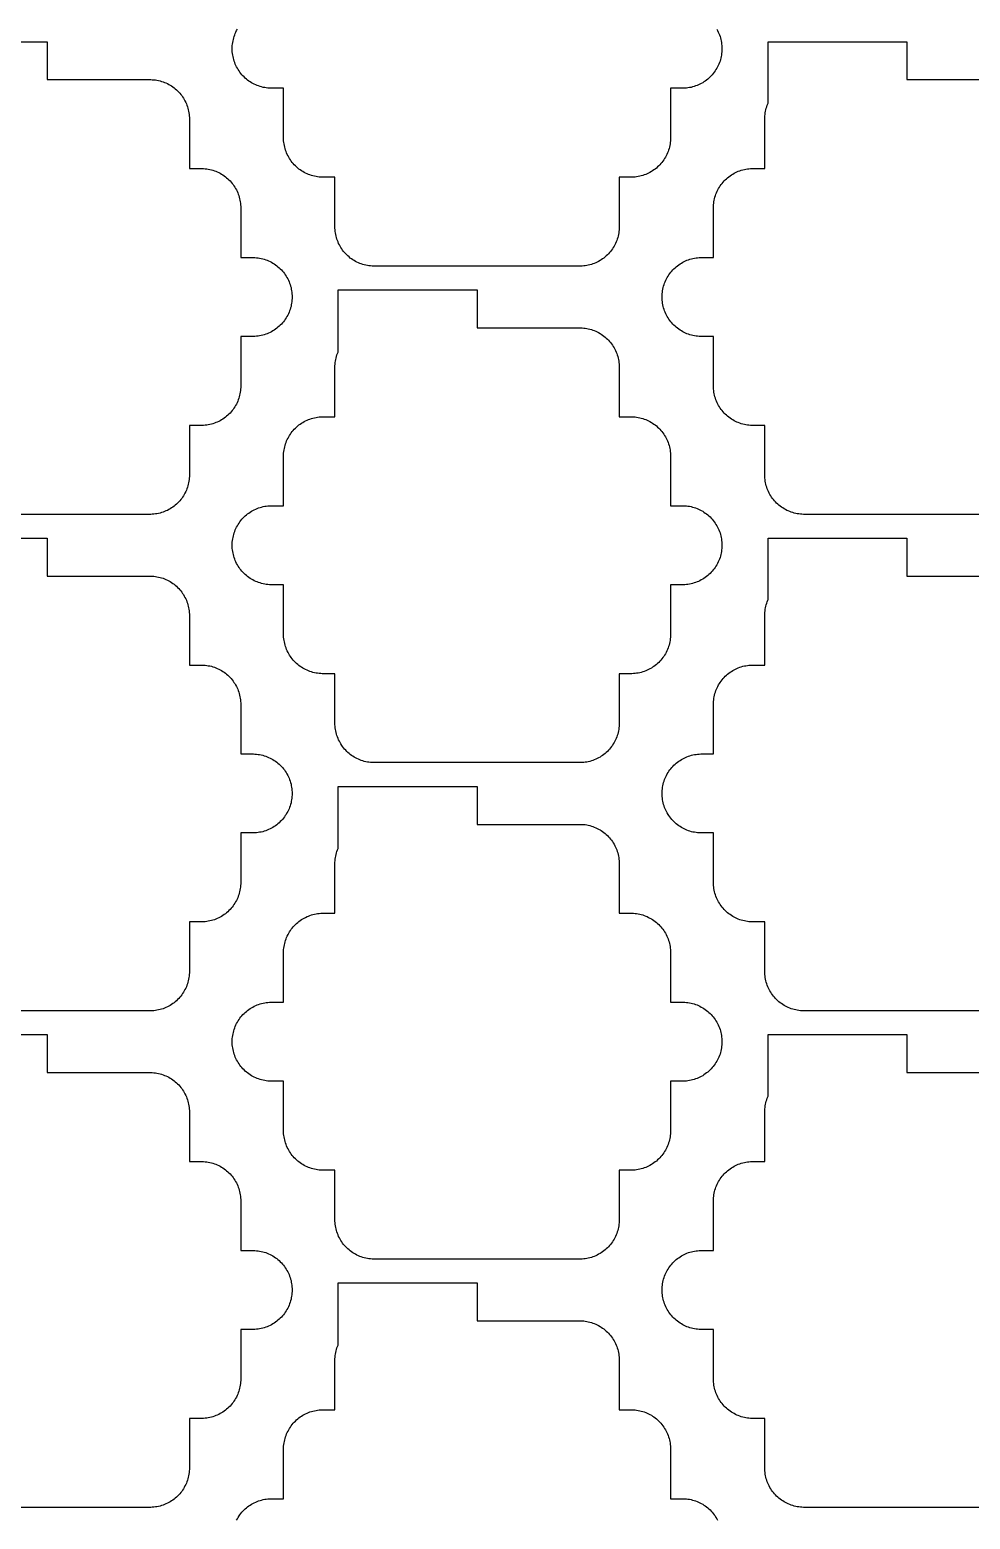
# Model space of a CAD drawing. Extents: x -49 to 54, y -38 to 38.
# Drawn here: x 2.5 to 14.41, y -1.33 to 17.52 of the extents above; entities that cross this region are included whole.
import ezdxf

# ---------------------------------------------------------------- set-up
doc = ezdxf.new("R2010")
doc.units = 0
doc.layers.add('CONDUCTIVE_LAYER_BACK_LAYER', color=2, linetype='CONTINUOUS')

msp = doc.modelspace()

# ---------------------------------------------------------------- linework, layer by layer
at = {"layer": 'CONDUCTIVE_LAYER_BACK_LAYER'}
for points in [[(0.964, 17.37), (2.721, 17.37), (2.721, 16.89), (4.031, 16.89), (4.051, 16.889), (4.071, 16.888), (4.09, 16.885), (4.11, 16.882), (4.129, 16.878), (4.149, 16.873), (4.168, 16.868), (4.187, 16.862), (4.205, 16.855), (4.224, 16.847), (4.242, 16.839), (4.259, 16.83), (4.277, 16.82), (4.294, 16.809), (4.31, 16.798), (4.326, 16.786), (4.341, 16.774), (4.356, 16.761), (4.371, 16.747), (4.385, 16.733), (4.398, 16.718), (4.411, 16.703), (4.423, 16.687), (4.435, 16.671), (4.445, 16.654), (4.456, 16.637), (4.465, 16.62), (4.474, 16.602), (4.482, 16.584), (4.489, 16.565), (4.496, 16.546), (4.502, 16.527), (4.507, 16.508), (4.511, 16.489), (4.515, 16.469), (4.517, 16.45), (4.519, 16.43), (4.521, 16.41), (4.521, 16.39), (4.521, 15.764), (4.681, 15.764), (4.701, 15.763), (4.721, 15.762), (4.74, 15.759), (4.76, 15.756), (4.779, 15.752), (4.799, 15.748), (4.818, 15.742), (4.837, 15.736), (4.855, 15.729), (4.874, 15.721), (4.892, 15.713), (4.909, 15.704), (4.927, 15.694), (4.944, 15.683), (4.96, 15.672), (4.976, 15.66), (4.991, 15.648), (5.006, 15.635), (5.021, 15.621), (5.035, 15.607), (5.048, 15.592), (5.061, 15.577), (5.073, 15.561), (5.085, 15.545), (5.095, 15.528), (5.106, 15.511), (5.115, 15.494), (5.124, 15.476), (5.132, 15.458), (5.139, 15.439), (5.146, 15.421), (5.152, 15.402), (5.157, 15.382), (5.161, 15.363), (5.165, 15.343), (5.167, 15.324), (5.169, 15.304), (5.171, 15.284), (5.171, 15.264), (5.171, 14.638), (5.331, 14.638), (5.351, 14.637), (5.371, 14.636), (5.39, 14.634), (5.41, 14.63), (5.429, 14.626), (5.449, 14.622), (5.468, 14.616), (5.487, 14.61), (5.505, 14.603), (5.524, 14.595), (5.542, 14.587), (5.559, 14.578), (5.577, 14.568), (5.594, 14.558), (5.61, 14.546), (5.626, 14.535), (5.641, 14.522), (5.656, 14.509), (5.671, 14.495), (5.685, 14.481), (5.698, 14.466), (5.711, 14.451), (5.723, 14.435), (5.735, 14.419), (5.745, 14.403), (5.756, 14.385), (5.765, 14.368), (5.774, 14.35), (5.782, 14.332), (5.789, 14.314), (5.796, 14.295), (5.802, 14.276), (5.807, 14.257), (5.811, 14.237), (5.815, 14.218), (5.817, 14.198), (5.819, 14.178), (5.821, 14.158), (5.821, 14.138), (5.821, 14.118), (5.819, 14.099), (5.817, 14.079), (5.815, 14.059), (5.811, 14.04), (5.807, 14.02), (5.802, 14.001), (5.796, 13.982), (5.789, 13.963), (5.782, 13.945), (5.774, 13.927), (5.765, 13.909), (5.756, 13.891), (5.745, 13.874), (5.735, 13.857), (5.723, 13.841), (5.711, 13.826), (5.698, 13.81), (5.685, 13.796), (5.671, 13.781), (5.656, 13.768), (5.641, 13.755), (5.626, 13.742), (5.61, 13.73), (5.594, 13.719), (5.577, 13.709), (5.559, 13.699), (5.542, 13.69), (5.524, 13.681), (5.505, 13.674), (5.487, 13.667), (5.468, 13.66), (5.449, 13.655), (5.429, 13.65), (5.41, 13.646), (5.39, 13.643), (5.371, 13.641), (5.351, 13.639), (5.331, 13.638), (5.171, 13.638), (5.171, 13.013), (5.171, 12.993), (5.169, 12.973), (5.167, 12.953), (5.165, 12.933), (5.161, 12.914), (5.157, 12.894), (5.152, 12.875), (5.146, 12.856), (5.139, 12.837), (5.132, 12.819), (5.124, 12.801), (5.115, 12.783), (5.106, 12.765), (5.095, 12.748), (5.085, 12.732), (5.073, 12.715), (5.061, 12.7), (5.048, 12.684), (5.035, 12.67), (5.021, 12.655), (5.006, 12.642), (4.991, 12.629), (4.976, 12.616), (4.96, 12.605), (4.944, 12.593), (4.927, 12.583), (4.909, 12.573), (4.892, 12.564), (4.874, 12.555), (4.855, 12.548), (4.837, 12.541), (4.818, 12.535), (4.799, 12.529), (4.779, 12.524), (4.76, 12.521), (4.74, 12.517), (4.721, 12.515), (4.701, 12.513), (4.681, 12.513), (4.521, 12.513), (4.521, 11.887), (4.521, 11.867), (4.519, 11.847), (4.517, 11.827), (4.515, 11.807), (4.511, 11.788), (4.507, 11.769), (4.502, 11.749), (4.496, 11.73), (4.489, 11.712), (4.482, 11.693), (4.474, 11.675), (4.465, 11.657), (4.456, 11.64), (4.445, 11.622), (4.435, 11.606), (4.423, 11.59), (4.411, 11.574), (4.398, 11.559), (4.385, 11.544), (4.371, 11.53), (4.356, 11.516), (4.341, 11.503), (4.326, 11.491), (4.31, 11.479), (4.294, 11.468), (4.277, 11.457), (4.259, 11.447), (4.242, 11.438), (4.224, 11.43), (4.205, 11.422), (4.187, 11.415), (4.168, 11.409), (4.149, 11.403), (4.129, 11.399), (4.11, 11.395), (4.09, 11.392), (4.071, 11.389), (4.051, 11.388), (4.031, 11.387), (1.411, 11.387)], [(11.197, 17.527), (11.207, 17.51), (11.216, 17.492), (11.224, 17.474), (11.231, 17.455), (11.238, 17.437), (11.244, 17.418), (11.249, 17.398), (11.253, 17.379), (11.256, 17.359), (11.259, 17.34), (11.261, 17.32), (11.262, 17.3), (11.263, 17.28), (11.262, 17.26), (11.261, 17.24), (11.259, 17.221), (11.256, 17.201), (11.253, 17.181), (11.249, 17.162), (11.244, 17.143), (11.238, 17.124), (11.231, 17.105), (11.224, 17.087), (11.216, 17.068), (11.207, 17.051), (11.197, 17.033), (11.187, 17.016), (11.176, 16.999), (11.165, 16.983), (11.153, 16.967), (11.14, 16.952), (11.127, 16.937), (11.113, 16.923), (11.098, 16.91), (11.083, 16.896), (11.068, 16.884), (11.052, 16.872), (11.035, 16.861), (11.019, 16.851), (11.001, 16.841), (10.984, 16.832), (10.966, 16.823), (10.947, 16.815), (10.929, 16.809), (10.91, 16.802), (10.891, 16.797), (10.871, 16.792), (10.852, 16.788), (10.832, 16.785), (10.812, 16.783), (10.793, 16.781), (10.773, 16.78), (10.613, 16.78), (10.613, 16.154), (10.612, 16.135), (10.611, 16.115), (10.609, 16.095), (10.606, 16.075), (10.603, 16.056), (10.599, 16.036), (10.594, 16.017), (10.588, 15.998), (10.581, 15.979), (10.574, 15.961), (10.566, 15.943), (10.557, 15.925), (10.547, 15.907), (10.537, 15.89), (10.526, 15.874), (10.515, 15.857), (10.503, 15.842), (10.49, 15.826), (10.477, 15.812), (10.463, 15.797), (10.448, 15.784), (10.433, 15.771), (10.418, 15.758), (10.402, 15.746), (10.385, 15.735), (10.369, 15.725), (10.351, 15.715), (10.334, 15.706), (10.316, 15.697), (10.297, 15.69), (10.279, 15.683), (10.26, 15.676), (10.241, 15.671), (10.221, 15.666), (10.202, 15.662), (10.182, 15.659), (10.162, 15.657), (10.143, 15.655), (10.123, 15.654), (9.963, 15.654), (9.963, 15.029), (9.962, 15.009), (9.961, 14.989), (9.959, 14.969), (9.956, 14.949), (9.953, 14.93), (9.949, 14.91), (9.944, 14.891), (9.938, 14.872), (9.931, 14.853), (9.924, 14.835), (9.916, 14.817), (9.907, 14.799), (9.897, 14.781), (9.887, 14.764), (9.876, 14.748), (9.865, 14.731), (9.853, 14.716), (9.84, 14.7), (9.827, 14.686), (9.813, 14.672), (9.798, 14.658), (9.783, 14.645), (9.768, 14.632), (9.752, 14.621), (9.735, 14.609), (9.719, 14.599), (9.701, 14.589), (9.684, 14.58), (9.666, 14.572), (9.647, 14.564), (9.629, 14.557), (9.61, 14.551), (9.591, 14.545), (9.571, 14.54), (9.552, 14.537), (9.532, 14.533), (9.512, 14.531), (9.493, 14.529), (9.473, 14.529), (6.853, 14.529), (6.833, 14.529), (6.813, 14.531), (6.793, 14.533), (6.774, 14.537), (6.754, 14.54), (6.735, 14.545), (6.716, 14.551), (6.697, 14.557), (6.678, 14.564), (6.66, 14.572), (6.642, 14.58), (6.624, 14.589), (6.607, 14.599), (6.59, 14.609), (6.574, 14.621), (6.558, 14.632), (6.542, 14.645), (6.527, 14.658), (6.513, 14.672), (6.499, 14.686), (6.486, 14.7), (6.473, 14.716), (6.461, 14.731), (6.449, 14.748), (6.438, 14.764), (6.428, 14.781), (6.419, 14.799), (6.41, 14.817), (6.402, 14.835), (6.394, 14.853), (6.388, 14.872), (6.382, 14.891), (6.377, 14.91), (6.373, 14.93), (6.369, 14.949), (6.366, 14.969), (6.364, 14.989), (6.363, 15.009), (6.363, 15.029), (6.363, 15.654), (6.203, 15.654), (6.183, 15.655), (6.163, 15.657), (6.143, 15.659), (6.124, 15.662), (6.104, 15.666), (6.085, 15.671), (6.066, 15.676), (6.047, 15.683), (6.028, 15.69), (6.01, 15.697), (5.992, 15.706), (5.974, 15.715), (5.957, 15.725), (5.94, 15.735), (5.924, 15.746), (5.908, 15.758), (5.892, 15.771), (5.877, 15.784), (5.863, 15.797), (5.849, 15.812), (5.836, 15.826), (5.823, 15.842), (5.811, 15.857), (5.799, 15.874), (5.788, 15.89), (5.778, 15.907), (5.769, 15.925), (5.76, 15.943), (5.752, 15.961), (5.744, 15.979), (5.738, 15.998), (5.732, 16.017), (5.727, 16.036), (5.723, 16.056), (5.719, 16.075), (5.716, 16.095), (5.714, 16.115), (5.713, 16.135), (5.713, 16.154), (5.713, 16.78), (5.553, 16.78), (5.533, 16.781), (5.513, 16.783), (5.493, 16.785), (5.474, 16.788), (5.454, 16.792), (5.435, 16.797), (5.416, 16.802), (5.397, 16.809), (5.378, 16.815), (5.36, 16.823), (5.342, 16.832), (5.324, 16.841), (5.307, 16.851), (5.29, 16.861), (5.274, 16.872), (5.258, 16.884), (5.242, 16.896), (5.227, 16.91), (5.213, 16.923), (5.199, 16.937), (5.186, 16.952), (5.173, 16.967), (5.161, 16.983), (5.149, 16.999), (5.138, 17.016), (5.128, 17.033), (5.119, 17.051), (5.11, 17.068), (5.102, 17.087), (5.094, 17.105), (5.088, 17.124), (5.082, 17.143), (5.077, 17.162), (5.073, 17.181), (5.069, 17.201), (5.066, 17.221), (5.064, 17.24), (5.063, 17.26), (5.063, 17.28), (5.063, 17.3), (5.064, 17.32), (5.066, 17.34), (5.069, 17.359), (5.073, 17.379), (5.077, 17.398), (5.082, 17.418), (5.088, 17.437), (5.094, 17.455), (5.102, 17.474), (5.11, 17.492), (5.119, 17.51), (5.128, 17.527)], [(14.915, 11.387), (12.295, 11.387), (12.275, 11.388), (12.255, 11.389), (12.235, 11.392), (12.216, 11.395), (12.196, 11.399), (12.177, 11.403), (12.158, 11.409), (12.139, 11.415), (12.12, 11.422), (12.102, 11.43), (12.084, 11.438), (12.066, 11.447), (12.049, 11.457), (12.032, 11.468), (12.016, 11.479), (12, 11.491), (11.984, 11.503), (11.969, 11.516), (11.955, 11.53), (11.941, 11.544), (11.927, 11.559), (11.915, 11.574), (11.902, 11.59), (11.891, 11.606), (11.88, 11.622), (11.87, 11.64), (11.861, 11.657), (11.852, 11.675), (11.844, 11.693), (11.836, 11.712), (11.83, 11.73), (11.824, 11.749), (11.819, 11.769), (11.814, 11.788), (11.811, 11.807), (11.808, 11.827), (11.806, 11.847), (11.805, 11.867), (11.805, 11.887), (11.805, 12.513), (11.645, 12.513), (11.625, 12.513), (11.605, 12.515), (11.585, 12.517), (11.566, 12.521), (11.546, 12.524), (11.527, 12.529), (11.508, 12.535), (11.489, 12.541), (11.47, 12.548), (11.452, 12.555), (11.434, 12.564), (11.416, 12.573), (11.399, 12.583), (11.382, 12.593), (11.366, 12.605), (11.35, 12.616), (11.334, 12.629), (11.319, 12.642), (11.305, 12.655), (11.291, 12.67), (11.277, 12.684), (11.265, 12.7), (11.252, 12.715), (11.241, 12.732), (11.23, 12.748), (11.22, 12.765), (11.211, 12.783), (11.202, 12.801), (11.194, 12.819), (11.186, 12.837), (11.18, 12.856), (11.174, 12.875), (11.169, 12.894), (11.164, 12.914), (11.161, 12.933), (11.158, 12.953), (11.156, 12.973), (11.155, 12.993), (11.155, 13.013), (11.155, 13.638), (10.995, 13.638), (10.975, 13.639), (10.955, 13.641), (10.935, 13.643), (10.916, 13.646), (10.896, 13.65), (10.877, 13.655), (10.858, 13.66), (10.839, 13.667), (10.82, 13.674), (10.802, 13.681), (10.784, 13.69), (10.766, 13.699), (10.749, 13.709), (10.732, 13.719), (10.716, 13.73), (10.7, 13.742), (10.684, 13.755), (10.669, 13.768), (10.655, 13.781), (10.641, 13.796), (10.627, 13.81), (10.615, 13.826), (10.602, 13.841), (10.591, 13.857), (10.58, 13.874), (10.57, 13.891), (10.561, 13.909), (10.552, 13.927), (10.544, 13.945), (10.536, 13.963), (10.53, 13.982), (10.524, 14.001), (10.519, 14.02), (10.514, 14.04), (10.511, 14.059), (10.508, 14.079), (10.506, 14.099), (10.505, 14.118), (10.505, 14.138), (10.505, 14.158), (10.506, 14.178), (10.508, 14.198), (10.511, 14.218), (10.514, 14.237), (10.519, 14.257), (10.524, 14.276), (10.53, 14.295), (10.536, 14.314), (10.544, 14.332), (10.552, 14.35), (10.561, 14.368), (10.57, 14.385), (10.58, 14.403), (10.591, 14.419), (10.602, 14.435), (10.615, 14.451), (10.627, 14.466), (10.641, 14.481), (10.655, 14.495), (10.669, 14.509), (10.684, 14.522), (10.7, 14.535), (10.716, 14.546), (10.732, 14.558), (10.749, 14.568), (10.766, 14.578), (10.784, 14.587), (10.802, 14.595), (10.82, 14.603), (10.839, 14.61), (10.858, 14.616), (10.877, 14.622), (10.896, 14.626), (10.916, 14.63), (10.935, 14.634), (10.955, 14.636), (10.975, 14.637), (10.995, 14.638), (11.155, 14.638), (11.155, 15.264), (11.155, 15.284), (11.156, 15.304), (11.158, 15.324), (11.161, 15.343), (11.164, 15.363), (11.169, 15.382), (11.174, 15.402), (11.18, 15.421), (11.186, 15.439), (11.194, 15.458), (11.202, 15.476), (11.211, 15.494), (11.22, 15.511), (11.23, 15.528), (11.241, 15.545), (11.252, 15.561), (11.265, 15.577), (11.277, 15.592), (11.291, 15.607), (11.305, 15.621), (11.319, 15.635), (11.334, 15.648), (11.35, 15.66), (11.366, 15.672), (11.382, 15.683), (11.399, 15.694), (11.416, 15.704), (11.434, 15.713), (11.452, 15.721), (11.47, 15.729), (11.489, 15.736), (11.508, 15.742), (11.527, 15.748), (11.546, 15.752), (11.566, 15.756), (11.585, 15.759), (11.605, 15.762), (11.625, 15.763), (11.645, 15.764), (11.805, 15.764), (11.805, 16.39), (11.805, 16.41), (11.806, 16.43), (11.808, 16.45), (11.811, 16.469), (11.814, 16.489), (11.819, 16.508), (11.824, 16.527), (11.83, 16.546), (11.836, 16.565), (11.844, 16.584), (11.848, 16.593), (11.848, 17.37), (13.605, 17.37), (13.605, 16.89), (14.915, 16.89)], [(0.964, 11.087), (2.721, 11.087), (2.721, 10.606), (4.031, 10.606), (4.051, 10.605), (4.071, 10.604), (4.09, 10.601), (4.11, 10.598), (4.129, 10.594), (4.149, 10.59), (4.168, 10.584), (4.187, 10.578), (4.205, 10.571), (4.224, 10.563), (4.242, 10.555), (4.259, 10.546), (4.277, 10.536), (4.294, 10.525), (4.31, 10.514), (4.326, 10.502), (4.341, 10.49), (4.356, 10.477), (4.371, 10.463), (4.385, 10.449), (4.398, 10.434), (4.411, 10.419), (4.423, 10.403), (4.435, 10.387), (4.445, 10.371), (4.456, 10.353), (4.465, 10.336), (4.474, 10.318), (4.482, 10.3), (4.489, 10.281), (4.496, 10.263), (4.502, 10.244), (4.507, 10.224), (4.511, 10.205), (4.515, 10.186), (4.517, 10.166), (4.519, 10.146), (4.521, 10.126), (4.521, 10.106), (4.521, 9.48), (4.681, 9.48), (4.701, 9.48), (4.721, 9.478), (4.74, 9.476), (4.76, 9.472), (4.779, 9.469), (4.799, 9.464), (4.818, 9.458), (4.837, 9.452), (4.855, 9.445), (4.874, 9.438), (4.892, 9.429), (4.909, 9.42), (4.927, 9.41), (4.944, 9.4), (4.96, 9.388), (4.976, 9.377), (4.991, 9.364), (5.006, 9.351), (5.021, 9.338), (5.035, 9.323), (5.048, 9.309), (5.061, 9.293), (5.073, 9.278), (5.085, 9.261), (5.095, 9.245), (5.106, 9.228), (5.115, 9.21), (5.124, 9.192), (5.132, 9.174), (5.139, 9.156), (5.146, 9.137), (5.152, 9.118), (5.157, 9.099), (5.161, 9.079), (5.165, 9.06), (5.167, 9.04), (5.169, 9.02), (5.171, 9), (5.171, 8.98), (5.171, 8.355), (5.331, 8.355), (5.351, 8.354), (5.371, 8.352), (5.39, 8.35), (5.41, 8.347), (5.429, 8.343), (5.449, 8.338), (5.468, 8.333), (5.487, 8.326), (5.505, 8.319), (5.524, 8.312), (5.542, 8.303), (5.559, 8.294), (5.577, 8.284), (5.594, 8.274), (5.61, 8.263), (5.626, 8.251), (5.641, 8.238), (5.656, 8.225), (5.671, 8.212), (5.685, 8.197), (5.698, 8.183), (5.711, 8.168), (5.723, 8.152), (5.735, 8.136), (5.745, 8.119), (5.756, 8.102), (5.765, 8.084), (5.774, 8.066), (5.782, 8.048), (5.789, 8.03), (5.796, 8.011), (5.802, 7.992), (5.807, 7.973), (5.811, 7.953), (5.815, 7.934), (5.817, 7.914), (5.819, 7.894), (5.821, 7.875), (5.821, 7.855), (5.821, 7.835), (5.819, 7.815), (5.817, 7.795), (5.815, 7.775), (5.811, 7.756), (5.807, 7.736), (5.802, 7.717), (5.796, 7.698), (5.789, 7.679), (5.782, 7.661), (5.774, 7.643), (5.765, 7.625), (5.756, 7.608), (5.745, 7.59), (5.735, 7.574), (5.723, 7.558), (5.711, 7.542), (5.698, 7.527), (5.685, 7.512), (5.671, 7.498), (5.656, 7.484), (5.641, 7.471), (5.626, 7.458), (5.61, 7.447), (5.594, 7.435), (5.577, 7.425), (5.559, 7.415), (5.542, 7.406), (5.524, 7.398), (5.505, 7.39), (5.487, 7.383), (5.468, 7.377), (5.449, 7.371), (5.429, 7.367), (5.41, 7.363), (5.39, 7.359), (5.371, 7.357), (5.351, 7.356), (5.331, 7.355), (5.171, 7.355), (5.171, 6.729), (5.171, 6.709), (5.169, 6.689), (5.167, 6.669), (5.165, 6.65), (5.161, 6.63), (5.157, 6.611), (5.152, 6.591), (5.146, 6.572), (5.139, 6.554), (5.132, 6.535), (5.124, 6.517), (5.115, 6.499), (5.106, 6.482), (5.095, 6.465), (5.085, 6.448), (5.073, 6.432), (5.061, 6.416), (5.048, 6.401), (5.035, 6.386), (5.021, 6.372), (5.006, 6.358), (4.991, 6.345), (4.976, 6.333), (4.96, 6.321), (4.944, 6.31), (4.927, 6.299), (4.909, 6.289), (4.892, 6.28), (4.874, 6.272), (4.855, 6.264), (4.837, 6.257), (4.818, 6.251), (4.799, 6.245), (4.779, 6.241), (4.76, 6.237), (4.74, 6.234), (4.721, 6.231), (4.701, 6.23), (4.681, 6.229), (4.521, 6.229), (4.521, 5.603), (4.521, 5.583), (4.519, 5.563), (4.517, 5.543), (4.515, 5.524), (4.511, 5.504), (4.507, 5.485), (4.502, 5.466), (4.496, 5.447), (4.489, 5.428), (4.482, 5.409), (4.474, 5.391), (4.465, 5.373), (4.456, 5.356), (4.445, 5.339), (4.435, 5.322), (4.423, 5.306), (4.411, 5.29), (4.398, 5.275), (4.385, 5.26), (4.371, 5.246), (4.356, 5.232), (4.341, 5.219), (4.326, 5.207), (4.31, 5.195), (4.294, 5.184), (4.277, 5.173), (4.259, 5.163), (4.242, 5.154), (4.224, 5.146), (4.205, 5.138), (4.187, 5.131), (4.168, 5.125), (4.149, 5.12), (4.129, 5.115), (4.11, 5.111), (4.09, 5.108), (4.071, 5.105), (4.051, 5.104), (4.031, 5.103), (1.411, 5.103)], [(14.915, 5.103), (12.295, 5.103), (12.275, 5.104), (12.255, 5.105), (12.235, 5.108), (12.216, 5.111), (12.196, 5.115), (12.177, 5.12), (12.158, 5.125), (12.139, 5.131), (12.12, 5.138), (12.102, 5.146), (12.084, 5.154), (12.066, 5.163), (12.049, 5.173), (12.032, 5.184), (12.016, 5.195), (12, 5.207), (11.984, 5.219), (11.969, 5.232), (11.955, 5.246), (11.941, 5.26), (11.927, 5.275), (11.915, 5.29), (11.902, 5.306), (11.891, 5.322), (11.88, 5.339), (11.87, 5.356), (11.861, 5.373), (11.852, 5.391), (11.844, 5.409), (11.836, 5.428), (11.83, 5.447), (11.824, 5.466), (11.819, 5.485), (11.814, 5.504), (11.811, 5.524), (11.808, 5.543), (11.806, 5.563), (11.805, 5.583), (11.805, 5.603), (11.805, 6.229), (11.645, 6.229), (11.625, 6.23), (11.605, 6.231), (11.585, 6.234), (11.566, 6.237), (11.546, 6.241), (11.527, 6.245), (11.508, 6.251), (11.489, 6.257), (11.47, 6.264), (11.452, 6.272), (11.434, 6.28), (11.416, 6.289), (11.399, 6.299), (11.382, 6.31), (11.366, 6.321), (11.35, 6.333), (11.334, 6.345), (11.319, 6.358), (11.305, 6.372), (11.291, 6.386), (11.277, 6.401), (11.265, 6.416), (11.252, 6.432), (11.241, 6.448), (11.23, 6.465), (11.22, 6.482), (11.211, 6.499), (11.202, 6.517), (11.194, 6.535), (11.186, 6.554), (11.18, 6.572), (11.174, 6.591), (11.169, 6.611), (11.164, 6.63), (11.161, 6.65), (11.158, 6.669), (11.156, 6.689), (11.155, 6.709), (11.155, 6.729), (11.155, 7.355), (10.995, 7.355), (10.975, 7.356), (10.955, 7.357), (10.935, 7.359), (10.916, 7.363), (10.896, 7.367), (10.877, 7.371), (10.858, 7.377), (10.839, 7.383), (10.82, 7.39), (10.802, 7.398), (10.784, 7.406), (10.766, 7.415), (10.749, 7.425), (10.732, 7.435), (10.716, 7.447), (10.7, 7.458), (10.684, 7.471), (10.669, 7.484), (10.655, 7.498), (10.641, 7.512), (10.627, 7.527), (10.615, 7.542), (10.602, 7.558), (10.591, 7.574), (10.58, 7.59), (10.57, 7.608), (10.561, 7.625), (10.552, 7.643), (10.544, 7.661), (10.536, 7.679), (10.53, 7.698), (10.524, 7.717), (10.519, 7.736), (10.514, 7.756), (10.511, 7.775), (10.508, 7.795), (10.506, 7.815), (10.505, 7.835), (10.505, 7.855), (10.505, 7.875), (10.506, 7.894), (10.508, 7.914), (10.511, 7.934), (10.514, 7.953), (10.519, 7.973), (10.524, 7.992), (10.53, 8.011), (10.536, 8.03), (10.544, 8.048), (10.552, 8.066), (10.561, 8.084), (10.57, 8.102), (10.58, 8.119), (10.591, 8.136), (10.602, 8.152), (10.615, 8.168), (10.627, 8.183), (10.641, 8.197), (10.655, 8.212), (10.669, 8.225), (10.684, 8.238), (10.7, 8.251), (10.716, 8.263), (10.732, 8.274), (10.749, 8.284), (10.766, 8.294), (10.784, 8.303), (10.802, 8.312), (10.82, 8.319), (10.839, 8.326), (10.858, 8.333), (10.877, 8.338), (10.896, 8.343), (10.916, 8.347), (10.935, 8.35), (10.955, 8.352), (10.975, 8.354), (10.995, 8.355), (11.155, 8.355), (11.155, 8.98), (11.155, 9), (11.156, 9.02), (11.158, 9.04), (11.161, 9.06), (11.164, 9.079), (11.169, 9.099), (11.174, 9.118), (11.18, 9.137), (11.186, 9.156), (11.194, 9.174), (11.202, 9.192), (11.211, 9.21), (11.22, 9.228), (11.23, 9.245), (11.241, 9.261), (11.252, 9.278), (11.265, 9.293), (11.277, 9.309), (11.291, 9.323), (11.305, 9.338), (11.319, 9.351), (11.334, 9.364), (11.35, 9.377), (11.366, 9.388), (11.382, 9.4), (11.399, 9.41), (11.416, 9.42), (11.434, 9.429), (11.452, 9.438), (11.47, 9.445), (11.489, 9.452), (11.508, 9.458), (11.527, 9.464), (11.546, 9.469), (11.566, 9.472), (11.585, 9.476), (11.605, 9.478), (11.625, 9.48), (11.645, 9.48), (11.805, 9.48), (11.805, 10.106), (11.805, 10.126), (11.806, 10.146), (11.808, 10.166), (11.811, 10.186), (11.814, 10.205), (11.819, 10.224), (11.824, 10.244), (11.83, 10.263), (11.836, 10.281), (11.844, 10.3), (11.848, 10.309), (11.848, 11.087), (13.605, 11.087), (13.605, 10.606), (14.915, 10.606)], [(0.964, 4.803), (2.721, 4.803), (2.721, 4.322), (4.031, 4.322), (4.051, 4.322), (4.071, 4.32), (4.09, 4.318), (4.11, 4.315), (4.129, 4.311), (4.149, 4.306), (4.168, 4.301), (4.187, 4.294), (4.205, 4.287), (4.224, 4.28), (4.242, 4.271), (4.259, 4.262), (4.277, 4.252), (4.294, 4.242), (4.31, 4.231), (4.326, 4.219), (4.341, 4.206), (4.356, 4.193), (4.371, 4.18), (4.385, 4.165), (4.398, 4.151), (4.411, 4.135), (4.423, 4.12), (4.435, 4.103), (4.445, 4.087), (4.456, 4.07), (4.465, 4.052), (4.474, 4.034), (4.482, 4.016), (4.489, 3.998), (4.496, 3.979), (4.502, 3.96), (4.507, 3.941), (4.511, 3.921), (4.515, 3.902), (4.517, 3.882), (4.519, 3.862), (4.521, 3.842), (4.521, 3.823), (4.521, 3.197), (4.681, 3.197), (4.701, 3.196), (4.721, 3.194), (4.74, 3.192), (4.76, 3.189), (4.779, 3.185), (4.799, 3.18), (4.818, 3.175), (4.837, 3.168), (4.855, 3.162), (4.874, 3.154), (4.892, 3.145), (4.909, 3.136), (4.927, 3.126), (4.944, 3.116), (4.96, 3.105), (4.976, 3.093), (4.991, 3.08), (5.006, 3.067), (5.021, 3.054), (5.035, 3.04), (5.048, 3.025), (5.061, 3.01), (5.073, 2.994), (5.085, 2.978), (5.095, 2.961), (5.106, 2.944), (5.115, 2.926), (5.124, 2.909), (5.132, 2.89), (5.139, 2.872), (5.146, 2.853), (5.152, 2.834), (5.157, 2.815), (5.161, 2.796), (5.165, 2.776), (5.167, 2.756), (5.169, 2.736), (5.171, 2.717), (5.171, 2.697), (5.171, 2.071), (5.331, 2.071), (5.351, 2.07), (5.371, 2.068), (5.39, 2.066), (5.41, 2.063), (5.429, 2.059), (5.449, 2.054), (5.468, 2.049), (5.487, 2.043), (5.505, 2.036), (5.524, 2.028), (5.542, 2.02), (5.559, 2.01), (5.577, 2.001), (5.594, 1.99), (5.61, 1.979), (5.626, 1.967), (5.641, 1.955), (5.656, 1.942), (5.671, 1.928), (5.685, 1.914), (5.698, 1.899), (5.711, 1.884), (5.723, 1.868), (5.735, 1.852), (5.745, 1.835), (5.756, 1.818), (5.765, 1.801), (5.774, 1.783), (5.782, 1.765), (5.789, 1.746), (5.796, 1.727), (5.802, 1.708), (5.807, 1.689), (5.811, 1.67), (5.815, 1.65), (5.817, 1.63), (5.819, 1.611), (5.821, 1.591), (5.821, 1.571), (5.821, 1.551), (5.819, 1.531), (5.817, 1.511), (5.815, 1.492), (5.811, 1.472), (5.807, 1.453), (5.802, 1.434), (5.796, 1.415), (5.789, 1.396), (5.782, 1.377), (5.774, 1.359), (5.765, 1.341), (5.756, 1.324), (5.745, 1.307), (5.735, 1.29), (5.723, 1.274), (5.711, 1.258), (5.698, 1.243), (5.685, 1.228), (5.671, 1.214), (5.656, 1.2), (5.641, 1.187), (5.626, 1.175), (5.61, 1.163), (5.594, 1.152), (5.577, 1.141), (5.559, 1.131), (5.542, 1.122), (5.524, 1.114), (5.505, 1.106), (5.487, 1.099), (5.468, 1.093), (5.449, 1.088), (5.429, 1.083), (5.41, 1.079), (5.39, 1.076), (5.371, 1.073), (5.351, 1.072), (5.331, 1.071), (5.171, 1.071), (5.171, 0.445), (5.171, 0.425), (5.169, 0.405), (5.167, 0.386), (5.165, 0.366), (5.161, 0.346), (5.157, 0.327), (5.152, 0.308), (5.146, 0.289), (5.139, 0.27), (5.132, 0.251), (5.124, 0.233), (5.115, 0.215), (5.106, 0.198), (5.095, 0.181), (5.085, 0.164), (5.073, 0.148), (5.061, 0.132), (5.048, 0.117), (5.035, 0.102), (5.021, 0.088), (5.006, 0.074), (4.991, 0.061), (4.976, 0.049), (4.96, 0.037), (4.944, 0.026), (4.927, 0.015), (4.909, 0.006), (4.892, -0.004), (4.874, -0.012), (4.855, -0.02), (4.837, -0.027), (4.818, -0.033), (4.799, -0.038), (4.779, -0.043), (4.76, -0.047), (4.74, -0.05), (4.721, -0.052), (4.701, -0.054), (4.681, -0.055), (4.521, -0.055), (4.521, -0.681), (4.521, -0.701), (4.519, -0.72), (4.517, -0.74), (4.515, -0.76), (4.511, -0.78), (4.507, -0.799), (4.502, -0.818), (4.496, -0.837), (4.489, -0.856), (4.482, -0.874), (4.474, -0.893), (4.465, -0.91), (4.456, -0.928), (4.445, -0.945), (4.435, -0.962), (4.423, -0.978), (4.411, -0.994), (4.398, -1.009), (4.385, -1.024), (4.371, -1.038), (4.356, -1.051), (4.341, -1.064), (4.326, -1.077), (4.31, -1.089), (4.294, -1.1), (4.277, -1.11), (4.259, -1.12), (4.242, -1.129), (4.224, -1.138), (4.205, -1.145), (4.187, -1.152), (4.168, -1.159), (4.149, -1.164), (4.129, -1.169), (4.11, -1.173), (4.09, -1.176), (4.071, -1.178), (4.051, -1.18), (4.031, -1.181), (1.411, -1.181)], [(14.915, -1.181), (12.295, -1.181), (12.275, -1.18), (12.255, -1.178), (12.235, -1.176), (12.216, -1.173), (12.196, -1.169), (12.177, -1.164), (12.158, -1.159), (12.139, -1.152), (12.12, -1.145), (12.102, -1.138), (12.084, -1.129), (12.066, -1.12), (12.049, -1.11), (12.032, -1.1), (12.016, -1.089), (12, -1.077), (11.984, -1.064), (11.969, -1.051), (11.955, -1.038), (11.941, -1.024), (11.927, -1.009), (11.915, -0.994), (11.902, -0.978), (11.891, -0.962), (11.88, -0.945), (11.87, -0.928), (11.861, -0.91), (11.852, -0.893), (11.844, -0.874), (11.836, -0.856), (11.83, -0.837), (11.824, -0.818), (11.819, -0.799), (11.814, -0.78), (11.811, -0.76), (11.808, -0.74), (11.806, -0.72), (11.805, -0.701), (11.805, -0.681), (11.805, -0.055), (11.645, -0.055), (11.625, -0.054), (11.605, -0.052), (11.585, -0.05), (11.566, -0.047), (11.546, -0.043), (11.527, -0.038), (11.508, -0.033), (11.489, -0.027), (11.47, -0.02), (11.452, -0.012), (11.434, -0.004), (11.416, 0.006), (11.399, 0.015), (11.382, 0.026), (11.366, 0.037), (11.35, 0.049), (11.334, 0.061), (11.319, 0.074), (11.305, 0.088), (11.291, 0.102), (11.277, 0.117), (11.265, 0.132), (11.252, 0.148), (11.241, 0.164), (11.23, 0.181), (11.22, 0.198), (11.211, 0.215), (11.202, 0.233), (11.194, 0.251), (11.186, 0.27), (11.18, 0.289), (11.174, 0.308), (11.169, 0.327), (11.164, 0.346), (11.161, 0.366), (11.158, 0.386), (11.156, 0.405), (11.155, 0.425), (11.155, 0.445), (11.155, 1.071), (10.995, 1.071), (10.975, 1.072), (10.955, 1.073), (10.935, 1.076), (10.916, 1.079), (10.896, 1.083), (10.877, 1.088), (10.858, 1.093), (10.839, 1.099), (10.82, 1.106), (10.802, 1.114), (10.784, 1.122), (10.766, 1.131), (10.749, 1.141), (10.732, 1.152), (10.716, 1.163), (10.7, 1.175), (10.684, 1.187), (10.669, 1.2), (10.655, 1.214), (10.641, 1.228), (10.627, 1.243), (10.615, 1.258), (10.602, 1.274), (10.591, 1.29), (10.58, 1.307), (10.57, 1.324), (10.561, 1.341), (10.552, 1.359), (10.544, 1.377), (10.536, 1.396), (10.53, 1.415), (10.524, 1.434), (10.519, 1.453), (10.514, 1.472), (10.511, 1.492), (10.508, 1.511), (10.506, 1.531), (10.505, 1.551), (10.505, 1.571), (10.505, 1.591), (10.506, 1.611), (10.508, 1.63), (10.511, 1.65), (10.514, 1.67), (10.519, 1.689), (10.524, 1.708), (10.53, 1.727), (10.536, 1.746), (10.544, 1.765), (10.552, 1.783), (10.561, 1.801), (10.57, 1.818), (10.58, 1.835), (10.591, 1.852), (10.602, 1.868), (10.615, 1.884), (10.627, 1.899), (10.641, 1.914), (10.655, 1.928), (10.669, 1.942), (10.684, 1.955), (10.7, 1.967), (10.716, 1.979), (10.732, 1.99), (10.749, 2.001), (10.766, 2.01), (10.784, 2.02), (10.802, 2.028), (10.82, 2.036), (10.839, 2.043), (10.858, 2.049), (10.877, 2.054), (10.896, 2.059), (10.916, 2.063), (10.935, 2.066), (10.955, 2.068), (10.975, 2.07), (10.995, 2.071), (11.155, 2.071), (11.155, 2.697), (11.155, 2.717), (11.156, 2.736), (11.158, 2.756), (11.161, 2.776), (11.164, 2.796), (11.169, 2.815), (11.174, 2.834), (11.18, 2.853), (11.186, 2.872), (11.194, 2.89), (11.202, 2.909), (11.211, 2.926), (11.22, 2.944), (11.23, 2.961), (11.241, 2.978), (11.252, 2.994), (11.265, 3.01), (11.277, 3.025), (11.291, 3.04), (11.305, 3.054), (11.319, 3.067), (11.334, 3.08), (11.35, 3.093), (11.366, 3.105), (11.382, 3.116), (11.399, 3.126), (11.416, 3.136), (11.434, 3.145), (11.452, 3.154), (11.47, 3.162), (11.489, 3.168), (11.508, 3.175), (11.527, 3.18), (11.546, 3.185), (11.566, 3.189), (11.585, 3.192), (11.605, 3.194), (11.625, 3.196), (11.645, 3.197), (11.805, 3.197), (11.805, 3.823), (11.805, 3.842), (11.806, 3.862), (11.808, 3.882), (11.811, 3.902), (11.814, 3.921), (11.819, 3.941), (11.824, 3.96), (11.83, 3.979), (11.836, 3.998), (11.844, 4.016), (11.848, 4.025), (11.848, 4.803), (13.605, 4.803), (13.605, 4.322), (14.915, 4.322)], [(5.119, -1.341), (5.128, -1.324), (5.138, -1.307), (5.149, -1.29), (5.161, -1.274), (5.173, -1.258), (5.186, -1.243), (5.199, -1.228), (5.213, -1.214), (5.227, -1.2), (5.242, -1.187), (5.258, -1.175), (5.274, -1.163), (5.29, -1.152), (5.307, -1.141), (5.324, -1.131), (5.342, -1.122), (5.36, -1.114), (5.378, -1.106), (5.397, -1.099), (5.416, -1.093), (5.435, -1.088), (5.454, -1.083), (5.474, -1.079), (5.493, -1.076), (5.513, -1.073), (5.533, -1.072), (5.553, -1.071), (5.713, -1.071), (5.713, -0.445), (5.713, -0.425), (5.714, -0.405), (5.716, -0.386), (5.719, -0.366), (5.723, -0.346), (5.727, -0.327), (5.732, -0.308), (5.738, -0.289), (5.744, -0.27), (5.752, -0.251), (5.76, -0.233), (5.769, -0.215), (5.778, -0.198), (5.788, -0.181), (5.799, -0.164), (5.811, -0.148), (5.823, -0.132), (5.836, -0.117), (5.849, -0.102), (5.863, -0.088), (5.877, -0.074), (5.892, -0.061), (5.908, -0.049), (5.924, -0.037), (5.94, -0.026), (5.957, -0.015), (5.974, -0.006), (5.992, 0.004), (6.01, 0.012), (6.028, 0.02), (6.047, 0.027), (6.066, 0.033), (6.085, 0.038), (6.104, 0.043), (6.124, 0.047), (6.143, 0.05), (6.163, 0.052), (6.183, 0.054), (6.203, 0.055), (6.363, 0.055), (6.363, 0.681), (6.363, 0.701), (6.364, 0.72), (6.366, 0.74), (6.369, 0.76), (6.373, 0.78), (6.377, 0.799), (6.382, 0.818), (6.388, 0.837), (6.394, 0.856), (6.402, 0.874), (6.406, 0.884), (6.406, 1.661), (8.163, 1.661), (8.163, 1.181), (9.473, 1.181), (9.493, 1.18), (9.512, 1.178), (9.532, 1.176), (9.552, 1.173), (9.571, 1.169), (9.591, 1.164), (9.61, 1.159), (9.629, 1.152), (9.647, 1.145), (9.666, 1.138), (9.684, 1.129), (9.701, 1.12), (9.719, 1.11), (9.735, 1.1), (9.752, 1.089), (9.768, 1.077), (9.783, 1.064), (9.798, 1.051), (9.813, 1.038), (9.827, 1.024), (9.84, 1.009), (9.853, 0.994), (9.865, 0.978), (9.876, 0.962), (9.887, 0.945), (9.897, 0.928), (9.907, 0.91), (9.916, 0.893), (9.924, 0.874), (9.931, 0.856), (9.938, 0.837), (9.944, 0.818), (9.949, 0.799), (9.953, 0.78), (9.956, 0.76), (9.959, 0.74), (9.961, 0.72), (9.962, 0.701), (9.963, 0.681), (9.963, 0.055), (10.123, 0.055), (10.143, 0.054), (10.162, 0.052), (10.182, 0.05), (10.202, 0.047), (10.221, 0.043), (10.241, 0.038), (10.26, 0.033), (10.279, 0.027), (10.297, 0.02), (10.316, 0.012), (10.334, 0.004), (10.351, -0.006), (10.369, -0.015), (10.385, -0.026), (10.402, -0.037), (10.418, -0.049), (10.433, -0.061), (10.448, -0.074), (10.463, -0.088), (10.477, -0.102), (10.49, -0.117), (10.503, -0.132), (10.515, -0.148), (10.526, -0.164), (10.537, -0.181), (10.547, -0.198), (10.557, -0.215), (10.566, -0.233), (10.574, -0.251), (10.581, -0.27), (10.588, -0.289), (10.594, -0.308), (10.599, -0.327), (10.603, -0.346), (10.606, -0.366), (10.609, -0.386), (10.611, -0.405), (10.612, -0.425), (10.613, -0.445), (10.613, -1.071), (10.773, -1.071), (10.793, -1.072), (10.812, -1.073), (10.832, -1.076), (10.852, -1.079), (10.871, -1.083), (10.891, -1.088), (10.91, -1.093), (10.929, -1.099), (10.947, -1.106), (10.966, -1.114), (10.984, -1.122), (11.001, -1.131), (11.019, -1.141), (11.035, -1.152), (11.052, -1.163), (11.068, -1.175), (11.083, -1.187), (11.098, -1.2), (11.113, -1.214), (11.127, -1.228), (11.14, -1.243), (11.153, -1.258), (11.165, -1.274), (11.176, -1.29), (11.187, -1.307), (11.197, -1.324), (11.207, -1.341)]]:
    msp.add_lwpolyline(points, dxfattribs=at)
for points in [[(9.963, 8.745), (9.962, 8.725), (9.961, 8.705), (9.959, 8.685), (9.956, 8.666), (9.953, 8.646), (9.949, 8.627), (9.944, 8.607), (9.938, 8.588), (9.931, 8.57), (9.924, 8.551), (9.916, 8.533), (9.907, 8.515), (9.897, 8.498), (9.887, 8.481), (9.876, 8.464), (9.865, 8.448), (9.853, 8.432), (9.84, 8.417), (9.827, 8.402), (9.813, 8.388), (9.798, 8.374), (9.783, 8.361), (9.768, 8.349), (9.752, 8.337), (9.735, 8.326), (9.719, 8.315), (9.701, 8.305), (9.684, 8.296), (9.666, 8.288), (9.647, 8.28), (9.629, 8.273), (9.61, 8.267), (9.591, 8.261), (9.571, 8.257), (9.552, 8.253), (9.532, 8.25), (9.512, 8.247), (9.493, 8.246), (9.473, 8.245), (6.853, 8.245), (6.833, 8.246), (6.813, 8.247), (6.793, 8.25), (6.774, 8.253), (6.754, 8.257), (6.735, 8.261), (6.716, 8.267), (6.697, 8.273), (6.678, 8.28), (6.66, 8.288), (6.642, 8.296), (6.624, 8.305), (6.607, 8.315), (6.59, 8.326), (6.574, 8.337), (6.558, 8.349), (6.542, 8.361), (6.527, 8.374), (6.513, 8.388), (6.499, 8.402), (6.486, 8.417), (6.473, 8.432), (6.461, 8.448), (6.449, 8.464), (6.438, 8.481), (6.428, 8.498), (6.419, 8.515), (6.41, 8.533), (6.402, 8.551), (6.394, 8.57), (6.388, 8.588), (6.382, 8.607), (6.377, 8.627), (6.373, 8.646), (6.369, 8.666), (6.366, 8.685), (6.364, 8.705), (6.363, 8.725), (6.363, 8.745), (6.363, 9.371), (6.203, 9.371), (6.183, 9.372), (6.163, 9.373), (6.143, 9.376), (6.124, 9.379), (6.104, 9.383), (6.085, 9.387), (6.066, 9.393), (6.047, 9.399), (6.028, 9.406), (6.01, 9.414), (5.992, 9.422), (5.974, 9.431), (5.957, 9.441), (5.94, 9.452), (5.924, 9.463), (5.908, 9.474), (5.892, 9.487), (5.877, 9.5), (5.863, 9.514), (5.849, 9.528), (5.836, 9.543), (5.823, 9.558), (5.811, 9.574), (5.799, 9.59), (5.788, 9.606), (5.778, 9.624), (5.769, 9.641), (5.76, 9.659), (5.752, 9.677), (5.744, 9.696), (5.738, 9.714), (5.732, 9.733), (5.727, 9.752), (5.723, 9.772), (5.719, 9.791), (5.716, 9.811), (5.714, 9.831), (5.713, 9.851), (5.713, 9.871), (5.713, 10.497), (5.553, 10.497), (5.533, 10.497), (5.513, 10.499), (5.493, 10.501), (5.474, 10.504), (5.454, 10.508), (5.435, 10.513), (5.416, 10.519), (5.397, 10.525), (5.378, 10.532), (5.36, 10.539), (5.342, 10.548), (5.324, 10.557), (5.307, 10.567), (5.29, 10.577), (5.274, 10.589), (5.258, 10.6), (5.242, 10.613), (5.227, 10.626), (5.213, 10.639), (5.199, 10.654), (5.186, 10.668), (5.173, 10.684), (5.161, 10.699), (5.149, 10.716), (5.138, 10.732), (5.128, 10.749), (5.119, 10.767), (5.11, 10.785), (5.102, 10.803), (5.094, 10.821), (5.088, 10.84), (5.082, 10.859), (5.077, 10.878), (5.073, 10.898), (5.069, 10.917), (5.066, 10.937), (5.064, 10.957), (5.063, 10.977), (5.063, 10.997), (5.063, 11.016), (5.064, 11.036), (5.066, 11.056), (5.069, 11.076), (5.073, 11.095), (5.077, 11.115), (5.082, 11.134), (5.088, 11.153), (5.094, 11.172), (5.102, 11.19), (5.11, 11.208), (5.119, 11.226), (5.128, 11.244), (5.138, 11.261), (5.149, 11.277), (5.161, 11.294), (5.173, 11.309), (5.186, 11.325), (5.199, 11.339), (5.213, 11.354), (5.227, 11.367), (5.242, 11.38), (5.258, 11.393), (5.274, 11.404), (5.29, 11.416), (5.307, 11.426), (5.324, 11.436), (5.342, 11.445), (5.36, 11.454), (5.378, 11.461), (5.397, 11.468), (5.416, 11.474), (5.435, 11.48), (5.454, 11.485), (5.474, 11.489), (5.493, 11.492), (5.513, 11.494), (5.533, 11.496), (5.553, 11.496), (5.713, 11.496), (5.713, 12.122), (5.713, 12.142), (5.714, 12.162), (5.716, 12.182), (5.719, 12.202), (5.723, 12.221), (5.727, 12.241), (5.732, 12.26), (5.738, 12.279), (5.744, 12.297), (5.752, 12.316), (5.76, 12.334), (5.769, 12.352), (5.778, 12.369), (5.788, 12.387), (5.799, 12.403), (5.811, 12.419), (5.823, 12.435), (5.836, 12.45), (5.849, 12.465), (5.863, 12.479), (5.877, 12.493), (5.892, 12.506), (5.908, 12.519), (5.924, 12.53), (5.94, 12.541), (5.957, 12.552), (5.974, 12.562), (5.992, 12.571), (6.01, 12.579), (6.028, 12.587), (6.047, 12.594), (6.066, 12.6), (6.085, 12.606), (6.104, 12.61), (6.124, 12.614), (6.143, 12.618), (6.163, 12.62), (6.183, 12.621), (6.203, 12.622), (6.363, 12.622), (6.363, 13.248), (6.363, 13.268), (6.364, 13.288), (6.366, 13.308), (6.369, 13.327), (6.373, 13.347), (6.377, 13.366), (6.382, 13.386), (6.388, 13.405), (6.394, 13.423), (6.402, 13.442), (6.406, 13.451), (6.406, 14.229), (8.163, 14.229), (8.163, 13.748), (9.473, 13.748), (9.493, 13.747), (9.512, 13.746), (9.532, 13.743), (9.552, 13.74), (9.571, 13.736), (9.591, 13.732), (9.61, 13.726), (9.629, 13.72), (9.647, 13.713), (9.666, 13.705), (9.684, 13.697), (9.701, 13.688), (9.719, 13.678), (9.735, 13.667), (9.752, 13.656), (9.768, 13.644), (9.783, 13.632), (9.798, 13.619), (9.813, 13.605), (9.827, 13.591), (9.84, 13.576), (9.853, 13.561), (9.865, 13.545), (9.876, 13.529), (9.887, 13.512), (9.897, 13.495), (9.907, 13.478), (9.916, 13.46), (9.924, 13.442), (9.931, 13.423), (9.938, 13.405), (9.944, 13.386), (9.949, 13.366), (9.953, 13.347), (9.956, 13.327), (9.959, 13.308), (9.961, 13.288), (9.962, 13.268), (9.963, 13.248), (9.963, 12.622), (10.123, 12.622), (10.143, 12.621), (10.162, 12.62), (10.182, 12.618), (10.202, 12.614), (10.221, 12.61), (10.241, 12.606), (10.26, 12.6), (10.279, 12.594), (10.297, 12.587), (10.316, 12.579), (10.334, 12.571), (10.351, 12.562), (10.369, 12.552), (10.385, 12.541), (10.402, 12.53), (10.418, 12.519), (10.433, 12.506), (10.448, 12.493), (10.463, 12.479), (10.477, 12.465), (10.49, 12.45), (10.503, 12.435), (10.515, 12.419), (10.526, 12.403), (10.537, 12.387), (10.547, 12.369), (10.557, 12.352), (10.566, 12.334), (10.574, 12.316), (10.581, 12.297), (10.588, 12.279), (10.594, 12.26), (10.599, 12.241), (10.603, 12.221), (10.606, 12.202), (10.609, 12.182), (10.611, 12.162), (10.612, 12.142), (10.613, 12.122), (10.613, 11.496), (10.773, 11.496), (10.793, 11.496), (10.812, 11.494), (10.832, 11.492), (10.852, 11.489), (10.871, 11.485), (10.891, 11.48), (10.91, 11.474), (10.929, 11.468), (10.947, 11.461), (10.966, 11.454), (10.984, 11.445), (11.001, 11.436), (11.019, 11.426), (11.035, 11.416), (11.052, 11.404), (11.068, 11.393), (11.083, 11.38), (11.098, 11.367), (11.113, 11.354), (11.127, 11.339), (11.14, 11.325), (11.153, 11.309), (11.165, 11.294), (11.176, 11.277), (11.187, 11.261), (11.197, 11.244), (11.207, 11.226), (11.216, 11.208), (11.224, 11.19), (11.231, 11.172), (11.238, 11.153), (11.244, 11.134), (11.249, 11.115), (11.253, 11.095), (11.256, 11.076), (11.259, 11.056), (11.261, 11.036), (11.262, 11.016), (11.263, 10.997), (11.262, 10.977), (11.261, 10.957), (11.259, 10.937), (11.256, 10.917), (11.253, 10.898), (11.249, 10.878), (11.244, 10.859), (11.238, 10.84), (11.231, 10.821), (11.224, 10.803), (11.216, 10.785), (11.207, 10.767), (11.197, 10.749), (11.187, 10.732), (11.176, 10.716), (11.165, 10.699), (11.153, 10.684), (11.14, 10.668), (11.127, 10.654), (11.113, 10.639), (11.098, 10.626), (11.083, 10.613), (11.068, 10.6), (11.052, 10.589), (11.035, 10.577), (11.019, 10.567), (11.001, 10.557), (10.984, 10.548), (10.966, 10.539), (10.947, 10.532), (10.929, 10.525), (10.91, 10.519), (10.891, 10.513), (10.871, 10.508), (10.852, 10.504), (10.832, 10.501), (10.812, 10.499), (10.793, 10.497), (10.773, 10.497), (10.613, 10.497), (10.613, 9.871), (10.612, 9.851), (10.611, 9.831), (10.609, 9.811), (10.606, 9.791), (10.603, 9.772), (10.599, 9.752), (10.594, 9.733), (10.588, 9.714), (10.581, 9.696), (10.574, 9.677), (10.566, 9.659), (10.557, 9.641), (10.547, 9.624), (10.537, 9.606), (10.526, 9.59), (10.515, 9.574), (10.503, 9.558), (10.49, 9.543), (10.477, 9.528), (10.463, 9.514), (10.448, 9.5), (10.433, 9.487), (10.418, 9.474), (10.402, 9.463), (10.385, 9.452), (10.369, 9.441), (10.351, 9.431), (10.334, 9.422), (10.316, 9.414), (10.297, 9.406), (10.279, 9.399), (10.26, 9.393), (10.241, 9.387), (10.221, 9.383), (10.202, 9.379), (10.182, 9.376), (10.162, 9.373), (10.143, 9.372), (10.123, 9.371), (9.963, 9.371)], [(9.963, 2.461), (9.962, 2.441), (9.961, 2.421), (9.959, 2.402), (9.956, 2.382), (9.953, 2.362), (9.949, 2.343), (9.944, 2.324), (9.938, 2.305), (9.931, 2.286), (9.924, 2.267), (9.916, 2.249), (9.907, 2.231), (9.897, 2.214), (9.887, 2.197), (9.876, 2.18), (9.865, 2.164), (9.853, 2.148), (9.84, 2.133), (9.827, 2.118), (9.813, 2.104), (9.798, 2.09), (9.783, 2.077), (9.768, 2.065), (9.752, 2.053), (9.735, 2.042), (9.719, 2.031), (9.701, 2.022), (9.684, 2.013), (9.666, 2.004), (9.647, 1.996), (9.629, 1.989), (9.61, 1.983), (9.591, 1.978), (9.571, 1.973), (9.552, 1.969), (9.532, 1.966), (9.512, 1.964), (9.493, 1.962), (9.473, 1.961), (6.853, 1.961), (6.833, 1.962), (6.813, 1.964), (6.793, 1.966), (6.774, 1.969), (6.754, 1.973), (6.735, 1.978), (6.716, 1.983), (6.697, 1.989), (6.678, 1.996), (6.66, 2.004), (6.642, 2.013), (6.624, 2.022), (6.607, 2.031), (6.59, 2.042), (6.574, 2.053), (6.558, 2.065), (6.542, 2.077), (6.527, 2.09), (6.513, 2.104), (6.499, 2.118), (6.486, 2.133), (6.473, 2.148), (6.461, 2.164), (6.449, 2.18), (6.438, 2.197), (6.428, 2.214), (6.419, 2.231), (6.41, 2.249), (6.402, 2.267), (6.394, 2.286), (6.388, 2.305), (6.382, 2.324), (6.377, 2.343), (6.373, 2.362), (6.369, 2.382), (6.366, 2.402), (6.364, 2.421), (6.363, 2.441), (6.363, 2.461), (6.363, 3.087), (6.203, 3.087), (6.183, 3.088), (6.163, 3.089), (6.143, 3.092), (6.124, 3.095), (6.104, 3.099), (6.085, 3.104), (6.066, 3.109), (6.047, 3.115), (6.028, 3.122), (6.01, 3.13), (5.992, 3.138), (5.974, 3.147), (5.957, 3.157), (5.94, 3.168), (5.924, 3.179), (5.908, 3.191), (5.892, 3.203), (5.877, 3.216), (5.863, 3.23), (5.849, 3.244), (5.836, 3.259), (5.823, 3.274), (5.811, 3.29), (5.799, 3.306), (5.788, 3.323), (5.778, 3.34), (5.769, 3.357), (5.76, 3.375), (5.752, 3.393), (5.744, 3.412), (5.738, 3.431), (5.732, 3.45), (5.727, 3.469), (5.723, 3.488), (5.719, 3.508), (5.716, 3.527), (5.714, 3.547), (5.713, 3.567), (5.713, 3.587), (5.713, 4.213), (5.553, 4.213), (5.533, 4.214), (5.513, 4.215), (5.493, 4.218), (5.474, 4.221), (5.454, 4.225), (5.435, 4.229), (5.416, 4.235), (5.397, 4.241), (5.378, 4.248), (5.36, 4.256), (5.342, 4.264), (5.324, 4.273), (5.307, 4.283), (5.29, 4.294), (5.274, 4.305), (5.258, 4.317), (5.242, 4.329), (5.227, 4.342), (5.213, 4.356), (5.199, 4.37), (5.186, 4.385), (5.173, 4.4), (5.161, 4.416), (5.149, 4.432), (5.138, 4.449), (5.128, 4.466), (5.119, 4.483), (5.11, 4.501), (5.102, 4.519), (5.094, 4.538), (5.088, 4.556), (5.082, 4.575), (5.077, 4.595), (5.073, 4.614), (5.069, 4.634), (5.066, 4.653), (5.064, 4.673), (5.063, 4.693), (5.063, 4.713), (5.063, 4.733), (5.064, 4.753), (5.066, 4.772), (5.069, 4.792), (5.073, 4.812), (5.077, 4.831), (5.082, 4.85), (5.088, 4.869), (5.094, 4.888), (5.102, 4.906), (5.11, 4.925), (5.119, 4.942), (5.128, 4.96), (5.138, 4.977), (5.149, 4.994), (5.161, 5.01), (5.173, 5.026), (5.186, 5.041), (5.199, 5.056), (5.213, 5.07), (5.227, 5.083), (5.242, 5.097), (5.258, 5.109), (5.274, 5.121), (5.29, 5.132), (5.307, 5.142), (5.324, 5.152), (5.342, 5.161), (5.36, 5.17), (5.378, 5.178), (5.397, 5.184), (5.416, 5.191), (5.435, 5.196), (5.454, 5.201), (5.474, 5.205), (5.493, 5.208), (5.513, 5.21), (5.533, 5.212), (5.553, 5.213), (5.713, 5.213), (5.713, 5.839), (5.713, 5.858), (5.714, 5.878), (5.716, 5.898), (5.719, 5.918), (5.723, 5.937), (5.727, 5.957), (5.732, 5.976), (5.738, 5.995), (5.744, 6.014), (5.752, 6.032), (5.76, 6.05), (5.769, 6.068), (5.778, 6.086), (5.788, 6.103), (5.799, 6.119), (5.811, 6.136), (5.823, 6.151), (5.836, 6.167), (5.849, 6.181), (5.863, 6.196), (5.877, 6.209), (5.892, 6.222), (5.908, 6.235), (5.924, 6.247), (5.94, 6.258), (5.957, 6.268), (5.974, 6.278), (5.992, 6.287), (6.01, 6.296), (6.028, 6.303), (6.047, 6.31), (6.066, 6.317), (6.085, 6.322), (6.104, 6.327), (6.124, 6.331), (6.143, 6.334), (6.163, 6.336), (6.183, 6.338), (6.203, 6.339), (6.363, 6.339), (6.363, 6.964), (6.363, 6.984), (6.364, 7.004), (6.366, 7.024), (6.369, 7.044), (6.373, 7.063), (6.377, 7.083), (6.382, 7.102), (6.388, 7.121), (6.394, 7.14), (6.402, 7.158), (6.406, 7.167), (6.406, 7.945), (8.163, 7.945), (8.163, 7.464), (9.473, 7.464), (9.493, 7.464), (9.512, 7.462), (9.532, 7.46), (9.552, 7.456), (9.571, 7.453), (9.591, 7.448), (9.61, 7.442), (9.629, 7.436), (9.647, 7.429), (9.666, 7.421), (9.684, 7.413), (9.701, 7.404), (9.719, 7.394), (9.735, 7.384), (9.752, 7.372), (9.768, 7.361), (9.783, 7.348), (9.798, 7.335), (9.813, 7.322), (9.827, 7.307), (9.84, 7.293), (9.853, 7.277), (9.865, 7.262), (9.876, 7.245), (9.887, 7.229), (9.897, 7.212), (9.907, 7.194), (9.916, 7.176), (9.924, 7.158), (9.931, 7.14), (9.938, 7.121), (9.944, 7.102), (9.949, 7.083), (9.953, 7.063), (9.956, 7.044), (9.959, 7.024), (9.961, 7.004), (9.962, 6.984), (9.963, 6.964), (9.963, 6.339), (10.123, 6.339), (10.143, 6.338), (10.162, 6.336), (10.182, 6.334), (10.202, 6.331), (10.221, 6.327), (10.241, 6.322), (10.26, 6.317), (10.279, 6.31), (10.297, 6.303), (10.316, 6.296), (10.334, 6.287), (10.351, 6.278), (10.369, 6.268), (10.385, 6.258), (10.402, 6.247), (10.418, 6.235), (10.433, 6.222), (10.448, 6.209), (10.463, 6.196), (10.477, 6.181), (10.49, 6.167), (10.503, 6.151), (10.515, 6.136), (10.526, 6.119), (10.537, 6.103), (10.547, 6.086), (10.557, 6.068), (10.566, 6.05), (10.574, 6.032), (10.581, 6.014), (10.588, 5.995), (10.594, 5.976), (10.599, 5.957), (10.603, 5.937), (10.606, 5.918), (10.609, 5.898), (10.611, 5.878), (10.612, 5.858), (10.613, 5.839), (10.613, 5.213), (10.773, 5.213), (10.793, 5.212), (10.812, 5.21), (10.832, 5.208), (10.852, 5.205), (10.871, 5.201), (10.891, 5.196), (10.91, 5.191), (10.929, 5.184), (10.947, 5.178), (10.966, 5.17), (10.984, 5.161), (11.001, 5.152), (11.019, 5.142), (11.035, 5.132), (11.052, 5.121), (11.068, 5.109), (11.083, 5.097), (11.098, 5.083), (11.113, 5.07), (11.127, 5.056), (11.14, 5.041), (11.153, 5.026), (11.165, 5.01), (11.176, 4.994), (11.187, 4.977), (11.197, 4.96), (11.207, 4.942), (11.216, 4.925), (11.224, 4.906), (11.231, 4.888), (11.238, 4.869), (11.244, 4.85), (11.249, 4.831), (11.253, 4.812), (11.256, 4.792), (11.259, 4.772), (11.261, 4.753), (11.262, 4.733), (11.263, 4.713), (11.262, 4.693), (11.261, 4.673), (11.259, 4.653), (11.256, 4.634), (11.253, 4.614), (11.249, 4.595), (11.244, 4.575), (11.238, 4.556), (11.231, 4.538), (11.224, 4.519), (11.216, 4.501), (11.207, 4.483), (11.197, 4.466), (11.187, 4.449), (11.176, 4.432), (11.165, 4.416), (11.153, 4.4), (11.14, 4.385), (11.127, 4.37), (11.113, 4.356), (11.098, 4.342), (11.083, 4.329), (11.068, 4.317), (11.052, 4.305), (11.035, 4.294), (11.019, 4.283), (11.001, 4.273), (10.984, 4.264), (10.966, 4.256), (10.947, 4.248), (10.929, 4.241), (10.91, 4.235), (10.891, 4.229), (10.871, 4.225), (10.852, 4.221), (10.832, 4.218), (10.812, 4.215), (10.793, 4.214), (10.773, 4.213), (10.613, 4.213), (10.613, 3.587), (10.612, 3.567), (10.611, 3.547), (10.609, 3.527), (10.606, 3.508), (10.603, 3.488), (10.599, 3.469), (10.594, 3.45), (10.588, 3.431), (10.581, 3.412), (10.574, 3.393), (10.566, 3.375), (10.557, 3.357), (10.547, 3.34), (10.537, 3.323), (10.526, 3.306), (10.515, 3.29), (10.503, 3.274), (10.49, 3.259), (10.477, 3.244), (10.463, 3.23), (10.448, 3.216), (10.433, 3.203), (10.418, 3.191), (10.402, 3.179), (10.385, 3.168), (10.369, 3.157), (10.351, 3.147), (10.334, 3.138), (10.316, 3.13), (10.297, 3.122), (10.279, 3.115), (10.26, 3.109), (10.241, 3.104), (10.221, 3.099), (10.202, 3.095), (10.182, 3.092), (10.162, 3.089), (10.143, 3.088), (10.123, 3.087), (9.963, 3.087)]]:
    msp.add_lwpolyline(points, close=True, dxfattribs=at)

doc.saveas('drawing.dxf')
